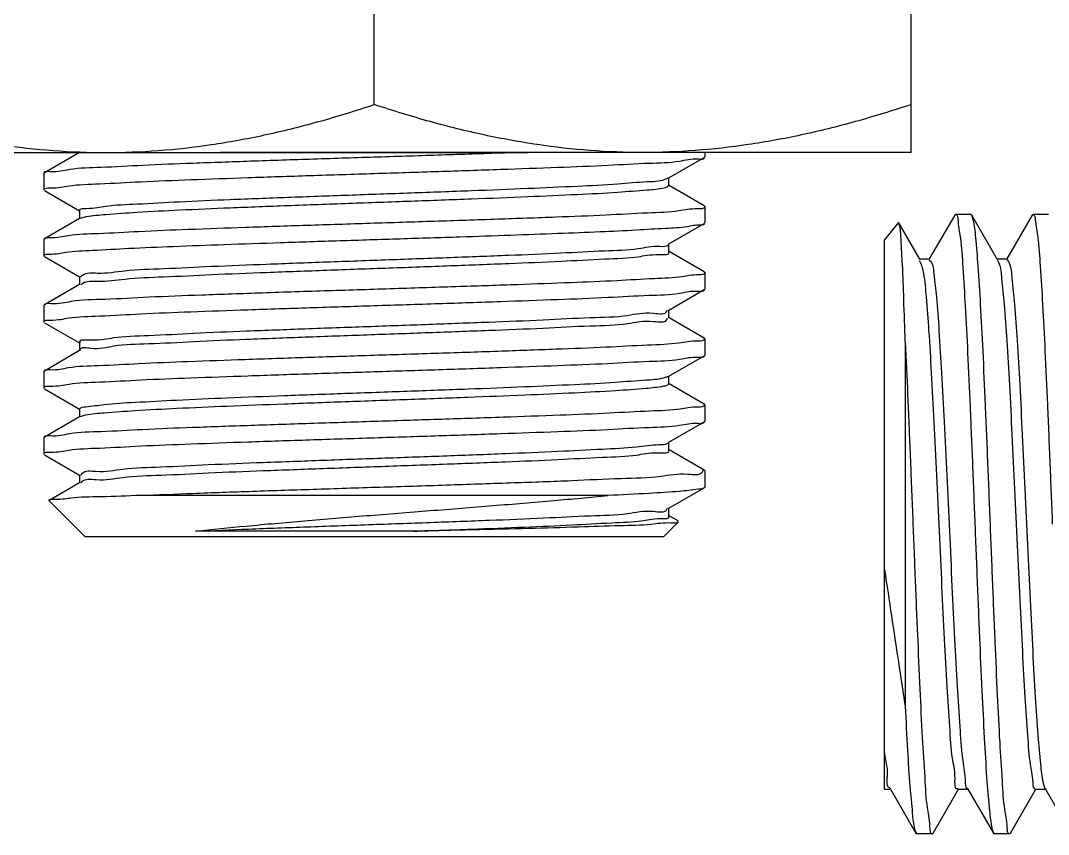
# Model space of a CAD drawing. Extents: x 1060579 to 1383165, y 581819 to 1037910.
# Drawn here: x 1267706 to 1267799, y 855821.5 to 855895.1 of the extents above; entities that cross this region are included whole.
import ezdxf

# ---------------------------------------------------------------- set-up
doc = ezdxf.new("R2010")
doc.units = 0
doc.header["$LTSCALE"] = 1000
doc.header["$MEASUREMENT"] = 0
doc.layers.add('02___PRT_ALL_AXES', color=7, linetype='Continuous')

msp = doc.modelspace()

# ---------------------------------------------------------------- linework, layer by layer
at = {"color": 0, "linetype": 'Continuous'}
for p, q in [((1267711.388289411, 855883.1379257436), (1267708.200424066, 855881.2942810503)), ((1267767.843036762, 855882.6828891775), (1267767.888325158, 855882.7352499841)), ((1267764.655171451, 855880.8392445524), (1267767.843036762, 855882.6828891775)), ((1267708.155135705, 855881.2419202444), (1267708.200424066, 855881.2942810503)), ((1267764.250604049, 855880.7026734669), (1267764.57784863, 855880.8501294656)), ((1267764.604414929, 855880.8098859126), (1267764.655171451, 855880.8392445524)), ((1267764.655171451, 855880.1219229421), (1267764.655171451, 855880.8098859126)), ((1267767.843036762, 855878.3076215808), (1267764.667889208, 855880.143910096)), ((1267708.200424066, 855879.6962296986), (1267711.375571654, 855877.8599412991)), ((1267767.888325158, 855878.2552607651), (1267767.843036762, 855878.3076215808)), ((1267711.388289411, 855877.1646068045), (1267708.200424066, 855875.3209621112)), ((1267711.388289411, 855877.8819283373), (1267711.388289411, 855877.1939653284)), ((1267711.439045897, 855877.1939653284), (1267711.388289411, 855877.1646068045)), ((1267711.441503545, 855877.1893286114), (1267711.557220994, 855877.2349329232)), ((1267790.483306838, 855877.471553159), (1267788.193120668, 855873.5157657312)), ((1267790.483306838, 855877.471553159), (1267790.559992596, 855877.5378085941)), ((1267792.036619801, 855877.4715531741), (1267791.959899125, 855877.537808557)), ((1267794.338045829, 855873.4963583709), (1267792.036619801, 855877.4715531741)), ((1267797.483303973, 855877.471553159), (1267795.193117804, 855873.5157657312)), ((1267797.483303973, 855877.471553159), (1267797.559896834, 855877.537808557)), ((1267764.655171451, 855874.8659256133), (1267767.843036762, 855876.709570229)), ((1267767.843036762, 855876.709570229), (1267767.888325158, 855876.7619310352)), ((1267784.14334168, 855875.2041066242), (1267785.40024825, 855876.775217209)), ((1267785.445919865, 855876.76435035), (1267785.400274035, 855876.7752494193)), ((1267787.338048692, 855873.4963583709), (1267785.445919865, 855876.76435035)), ((1267708.155135705, 855875.2686013053), (1267708.200424066, 855875.3209621112)), ((1267764.604414929, 855874.8365669637), (1267764.655171451, 855874.8659256133)), ((1267764.655171451, 855874.148603993), (1267764.655171451, 855874.8365669637)), ((1267784.14334168, 855825.5790516788), (1267784.14334168, 855875.2030654037)), ((1267708.200424066, 855873.7229107497), (1267711.375571654, 855871.8866223507)), ((1267767.843036762, 855872.3343026321), (1267764.667889208, 855874.1705911472)), ((1267787.382834432, 855873.4190266957), (1267787.338048692, 855873.4963583709)), ((1267788.226631232, 855873.4963583709), (1267787.382834432, 855873.4963583709)), ((1267794.382831568, 855873.4190266957), (1267794.338045829, 855873.4963583709)), ((1267795.226628367, 855873.4963583709), (1267794.382831568, 855873.4963583709)), ((1267787.281774828, 855873.3426880953), (1267787.325297, 855873.2732185954)), ((1267711.388289411, 855871.9086093889), (1267711.388289411, 855871.2206463795)), ((1267767.888325158, 855872.2819418258), (1267767.843036762, 855872.3343026321)), ((1267711.388289411, 855871.1912878556), (1267708.200424066, 855869.3476431626)), ((1267711.439045897, 855871.2206463795), (1267711.388289411, 855871.1912878556)), ((1267764.655171451, 855868.8926066644), (1267767.843036762, 855870.7362512802)), ((1267767.843036762, 855870.7362512802), (1267767.888325158, 855870.7886120959)), ((1267708.155135705, 855869.2952823562), (1267708.200424066, 855869.3476431626)), ((1267764.487726255, 855868.8152899668), (1267764.510043957, 855868.8857408494)), ((1267764.604414929, 855868.8632480246), (1267764.655171451, 855868.8926066644)), ((1267764.655171451, 855868.1752850539), (1267764.655171451, 855868.8632480246)), ((1267767.843036762, 855866.3609836833), (1267764.667889208, 855868.197272208)), ((1267708.200424066, 855867.7495918106), (1267711.375571654, 855865.9133034018)), ((1267767.888325158, 855866.3086228771), (1267767.843036762, 855866.3609836833)), ((1267786.010330149, 855865.9883846128), (1267786.010330149, 855833.0724257173)), ((1267711.388289411, 855865.2179689163), (1267708.200424066, 855863.3743242137)), ((1267711.388289411, 855865.9352904495), (1267711.388289411, 855865.2473274306)), ((1267711.439045897, 855865.2473274306), (1267711.388289411, 855865.2179689163)), ((1267711.440033176, 855865.2478718308), (1267711.433130035, 855865.3092038194)), ((1267764.655171451, 855862.9192877156), (1267767.843036762, 855864.7629323315)), ((1267767.843036762, 855864.7629323315), (1267767.888325158, 855864.8152931472)), ((1267708.155135705, 855863.3219634076), (1267708.200424066, 855863.3743242137)), ((1267764.464027486, 855862.8617426632), (1267764.587187727, 855862.919171345)), ((1267764.604414929, 855862.8899290757), (1267764.655171451, 855862.9192877156)), ((1267764.655171451, 855862.2019661055), (1267764.655171451, 855862.8899290757)), ((1267708.200424066, 855861.7762728715), (1267711.375571654, 855859.9399844625)), ((1267767.843036762, 855860.3876647442), (1267764.667889208, 855862.2239532592)), ((1267711.388289411, 855859.9619715007), (1267711.388289411, 855859.2740084915)), ((1267767.888325158, 855860.335303938), (1267767.843036762, 855860.3876647442)), ((1267711.388289411, 855859.2446499674), (1267708.200424066, 855857.4010052746)), ((1267711.439045897, 855859.2740084915), (1267711.388289411, 855859.2446499674)), ((1267711.448477319, 855859.256750531), (1267711.5680473, 855859.3071825495)), ((1267764.655171451, 855856.9459687672), (1267767.843036762, 855858.7896133922)), ((1267767.843036762, 855858.7896133922), (1267767.888325158, 855858.8419741984)), ((1267708.155135705, 855857.3486444587), (1267708.200424066, 855857.4010052746)), ((1267764.53228658, 855856.819637402), (1267764.622502251, 855856.9271681607)), ((1267764.604414929, 855856.9166101364), (1267764.655171451, 855856.9459687672)), ((1267764.655171451, 855856.2286471664), (1267764.655171451, 855856.9166101364)), ((1267708.200424066, 855855.8029539227), (1267711.375571654, 855853.9666655138)), ((1267767.843036762, 855854.4143457955), (1267764.667889208, 855856.2506343103)), ((1267711.388289411, 855853.9886525613), (1267711.388289411, 855853.3006895524)), ((1267767.888325158, 855854.3619849216), (1267767.843036762, 855854.4143457955)), ((1267711.388289411, 855853.2713310188), (1267708.641044479, 855851.6824707459)), ((1267711.439045897, 855853.3006895524), (1267711.388289411, 855853.2713310188)), ((1267711.526349163, 855853.2552262014), (1267711.594988274, 855853.3605065562)), ((1267759.150205176, 855852.1224227794), (1267716.912466218, 855852.1224227794)), ((1267764.655171451, 855850.9726498281), (1267767.843036762, 855852.8162944433)), ((1267767.888325158, 855852.8686553268), (1267767.843036762, 855852.8162944433)), ((1267708.641044479, 855851.6824707459), (1267708.628772559, 855851.648779881)), ((1267711.888627223, 855848.3888835127), (1267708.628772559, 855851.648779881)), ((1267764.604414929, 855850.9432911878), (1267764.655171451, 855850.9726498281)), ((1267764.655171451, 855850.2553282173), (1267764.655171451, 855850.9432911878)), ((1267765.508133545, 855849.7913042628), (1267764.66788902, 855850.277314357)), ((1267764.154833639, 855848.3888835127), (1267765.521237439, 855849.7553047845)), ((1267764.155000817, 855848.3887163689), (1267711.888460046, 855848.3887163689)), ((1267741.575433487, 855848.8892277116), (1267721.870288873, 855848.8892277116)), ((1267784.14334168, 855825.5792817478), (1267784.637096518, 855825.5792817478)), ((1267784.637096518, 855825.6566134137), (1267784.681882494, 855825.5792817478)), ((1267784.681882494, 855825.5792817478), (1267786.98330827, 855821.6040869625)), ((1267788.536621233, 855821.6040869439), (1267790.826807684, 855825.5598743383)), ((1267790.793296848, 855825.5792817478), (1267791.637093653, 855825.5792817478)), ((1267791.637093653, 855825.6566134137), (1267791.681879629, 855825.5792817478)), ((1267791.681879629, 855825.5792817478), (1267793.983305405, 855821.6040869625)), ((1267795.536618369, 855821.6040869439), (1267797.826804819, 855825.5598743383)), ((1267797.793293984, 855825.5792817478), (1267798.63709079, 855825.5792817478)), ((1267798.63709079, 855825.6566134137), (1267798.681876765, 855825.5792817478)), ((1267798.681876765, 855825.5792817478), (1267800.983302542, 855821.6040869625)), ((1267786.98330827, 855821.6040869625), (1267787.059878495, 855821.5378316008)), ((1267788.459964779, 855821.5378315181), (1267788.536621233, 855821.6040869439)), ((1267793.983305405, 855821.6040869625), (1267794.060017281, 855821.5378315519)), ((1267795.536618369, 855821.6040869439), (1267795.459938174, 855821.5378315244))]:
    msp.add_line(p, q, dxfattribs=at)
msp.add_open_spline([(1267708.169435642, 855881.3092502644), (1267708.253081652, 855881.4824092872), (1267709.271849661, 855881.3321497724), (1267710.760575572, 855881.7656609644), (1267713.681942732, 855881.7904388264), (1267717.335034722, 855882.0302423015), (1267721.852839809, 855882.1894809625), (1267726.991252281, 855882.3797926477), (1267732.574992391, 855882.561526712), (1267738.331838896, 855882.7450896557), (1267744.034952881, 855882.9271176043), (1267748.015985046, 855883.0578436698), (1267750.073571397, 855883.1303114276), (1267750.288437761, 855883.1379257431)], degree=3, knots=[0, 0, 0, 0, 0.0278154194776231, 0.1129510719753126, 0.2509069905670702, 0.4321701517563881, 0.6497110309004207, 0.9021377912266152, 1.176791554475957, 1.457527267070057, 1.735292026790539, 2.002230770337554, 2.033358860340572, 2.033358860340572, 2.033358860340572, 2.033358860340572], dxfattribs=at)
for points, start_tangent, end_tangent in [([(1267708.155375049, 855879.7581838451), (1267708.729013959, 855879.9352567233), (1267710.428594859, 855880.1219229421), (1267713.188564487, 855880.3085891609), (1267716.902858769, 855880.4952553792), (1267721.42873942, 855880.6819215885), (1267726.592279444, 855880.8685878166), (1267732.195046837, 855881.0552540256), (1267738.021730431, 855881.2419202444), (1267743.848413991, 855881.428586463), (1267749.451181419, 855881.6152526818), (1267754.614721407, 855881.8019188908), (1267759.140602096, 855881.9885851094), (1267762.854896375, 855882.1752513279), (1267765.614866006, 855882.3619175465), (1267767.314446902, 855882.5485837653), (1267767.873826755, 855882.6678136378)], (0.0505621286119027, 0.9987209175491588), (0.4397435101850518, 0.8981234020167437)), ([(1267711.388289411, 855877.8819283373), (1267711.984241318, 855878.0834194771), (1267713.745310929, 855878.2849005633), (1267716.592694369, 855878.4863816197), (1267720.398977872, 855878.6878627152), (1267724.99383897, 855878.8893437721), (1267730.17166822, 855879.0908248676), (1267735.700769654, 855879.2923059245), (1267741.333728736, 855879.49378702), (1267746.818483542, 855879.6952680671), (1267751.909603909, 855879.8967491623), (1267756.379273911, 855880.098230219), (1267760.027486071, 855880.2997113145), (1267762.690991376, 855880.5011924098), (1267764.250604049, 855880.7026734669)], (-0.0006023019805749001, 0.9999998186161457), (0.9414012118595783, 0.3372888351388431)), ([(1267711.557220994, 855877.2349329232), (1267711.984241318, 855877.3367546026), (1267713.745310929, 855877.5382356979), (1267716.592694369, 855877.739716755), (1267720.398977872, 855877.9411978503), (1267724.99383897, 855878.1426789069), (1267730.17166822, 855878.3441600022), (1267735.700769654, 855878.5456410495), (1267741.333728736, 855878.7471221448), (1267746.818483542, 855878.9486032017), (1267751.909603909, 855879.1500842972), (1267756.379273911, 855879.351565354), (1267760.027486071, 855879.5530464496), (1267762.690991376, 855879.7545275353), (1267764.250604049, 855879.9560085922), (1267764.627739619, 855880.1449322067)], (0.9529487617594237, 0.3031314194556236), (0.6426435541858143, 0.7661652969584465)), ([(1267708.155135705, 855879.7485905048), (1267708.155375049, 855879.7581838451)], (0, 1), (0.05056338786033852, 0.9987208537965376)), ([(1267708.170056122, 855875.3362577991), (1267708.717898548, 855875.45344513), (1267710.38546055, 855875.6383293937), (1267713.09302114, 855875.8231020281), (1267716.742347065, 855876.0080128417), (1267721.21125711, 855876.1935819443), (1267726.368063005, 855876.3808603925), (1267731.917079559, 855876.5662348447), (1267737.655268285, 855876.7502658893), (1267743.472216791, 855876.9364031318), (1267749.181667283, 855877.1259962681), (1267754.444558612, 855877.3154301515), (1267758.971004451, 855877.5009916434), (1267762.715572184, 855877.6873290702), (1267765.561401625, 855877.8775060696), (1267767.311446764, 855878.0681056804), (1267767.888087793, 855878.2456784542)], (0.4498404885972678, 0.8931089154288918), (0.05019650435190679, 0.9987393608699163)), ([(1267767.888087793, 855878.2456784542), (1267767.888325158, 855878.2552607651)], (0.05019771435116738, 0.9987393000547834), (0, 1)), ([(1267790.5613557, 855877.5342647736), (1267790.570367251, 855877.5365877622), (1267790.787354799, 855876.9566014961), (1267791.003962518, 855875.3434891128), (1267791.222020898, 855872.7375527958), (1267791.439433458, 855869.2572002988), (1267791.657296142, 855865.0188259846), (1267791.876473207, 855860.1597687225), (1267792.093410934, 855854.946157211), (1267792.309962894, 855849.537820061)], (0.9333369820707427, 0.3590015012490592), (0.03975727749912319, -0.9992093668925737)), ([(1267793.709962322, 855849.537820061), (1267793.491393188, 855854.9958906439), (1267793.269307822, 855860.3261592053), (1267793.048155382, 855865.2097157869), (1267792.831496269, 855869.3983093062), (1267792.612800191, 855872.866500224), (1267792.38991933, 855875.4783956171), (1267792.167313083, 855877.0542533267), (1267792.021389794, 855877.4629961709)], (-0.0397572774434431, 0.999209366894789), (-0.489831732553791, 0.871816995580696)), ([(1267797.558492044, 855877.5341561418), (1267797.76731079, 855877.0542533267), (1267797.989917038, 855875.4783956171), (1267798.212797899, 855872.866500224), (1267798.431493978, 855869.3983093062), (1267798.64815309, 855865.2097157869), (1267798.869305531, 855860.3261592053), (1267799.091390897, 855854.9958906439), (1267799.30996003, 855849.537820061)], (0.9333444131215324, -0.358982181305455), (0.03975727749683532, -0.9992093668926647)), ([(1267745.752028533, 855875.5174979705), (1267750.348094074, 855875.6730521144), (1267754.614885785, 855875.8286062195), (1267758.438424903, 855875.9841603637), (1267761.71657334, 855876.1397145172), (1267764.361761986, 855876.2952686322), (1267766.303330025, 855876.4508227762), (1267767.489412319, 855876.6063768817), (1267767.864746674, 855876.691916314)], (0.9994574606936585, 0.0329360632708905), (0.630907530791665, 0.7758580331416081)), ([(1267786.010330149, 855865.9883846128), (1267785.887266497, 855869.8626380765), (1267785.76363677, 855872.9765482382), (1267785.640149992, 855875.2042131764), (1267785.516723443, 855876.4784118123), (1267785.411259235, 855876.7418632268)], (-0.02915871455896071, 0.9995747942826836), (-0.5442686960537916, 0.8389109526617862)), ([(1267708.155419399, 855873.78507639), (1267708.655259376, 855873.9494942022), (1267710.138881088, 855874.1237168387), (1267712.556313503, 855874.2979394658), (1267715.826595642, 855874.4721621121), (1267719.840204089, 855874.6463847873), (1267724.462721055, 855874.820607414), (1267729.539336112, 855874.994830051), (1267734.900030867, 855875.1690526875), (1267740.365272895, 855875.3432753242), (1267745.752028533, 855875.5174979705)], (0.05871979628414212, 0.9982745040941139), (0.9994574606846885, 0.0329360635430881)), ([(1267744.915199212, 855873.6508357935), (1267750.172401181, 855873.8523168887), (1267754.885888622, 855874.0537979358), (1267758.844743795, 855874.2552790311), (1267761.871817101, 855874.4567600978), (1267763.831653899, 855874.6582411835), (1267764.632384509, 855874.813797201)], (0.9993178857940188, 0.03692916370800299), (0.6313357446276342, 0.77550962441189)), ([(1267708.155135705, 855873.7752715657), (1267708.155419399, 855873.78507639)], (0, 1), (0.05871974897708318, 0.9982745068767751)), ([(1267711.473993321, 855871.8602021793), (1267711.638354008, 855872.0389871942), (1267712.994557471, 855872.2404682895), (1267715.470669311, 855872.4419493466), (1267718.955889199, 855872.6434304321), (1267723.294261617, 855872.8449114889), (1267728.291654338, 855873.0463925845), (1267733.724445561, 855873.2478736509), (1267739.349530391, 855873.4493547366), (1267744.915199212, 855873.6508357935)], (0.4917944897825604, 0.870711306817312), (0.9993178858108104, 0.03692916325361761)), ([(1267744.915199212, 855872.9041709187), (1267750.172401181, 855873.1056520143), (1267754.885888622, 855873.3071330711), (1267758.844743795, 855873.5086141666), (1267761.871817101, 855873.710095223), (1267763.831653899, 855873.9115763186), (1267764.636556088, 855874.1130573754), (1267764.627762244, 855874.1256141507)], (0.9993178858515603, 0.036929162150909), (-0.6426368825902945, 0.7661708929048585)), ([(1267795.205571583, 855873.4654882336), (1267795.417804759, 855873.1444764978), (1267795.65309878, 855871.7623053403), (1267795.888392805, 855869.3924852717), (1267796.123686825, 855866.1403303205), (1267796.358980846, 855862.1503652015), (1267796.594274867, 855857.599902672), (1267796.829568889, 855852.691163806), (1267797.064862909, 855847.6422913661), (1267797.30015693, 855842.6776556058), (1267797.535450954, 855838.0178833287), (1267797.770744975, 855833.8700533037), (1267798.006038996, 855830.4184937458), (1267798.241333018, 855827.8165908479), (1267798.476627038, 855826.179972324), (1267798.565712547, 855825.8161498741)], (0.8261156581492662, -0.5635005939310135), (0.2913563111870042, -0.9566146036578689)), ([(1267711.509231015, 855871.1647257772), (1267711.638354008, 855871.2923223292), (1267712.994557471, 855871.4938034248), (1267715.470669311, 855871.6952844718), (1267718.955889199, 855871.8967655674), (1267723.294261617, 855872.0982466238), (1267728.291654338, 855872.2997277193), (1267733.724445561, 855872.5012087761), (1267739.349530391, 855872.7026898717), (1267744.915199212, 855872.9041709187)], (0.623148135727602, 0.7821038300246421), (0.999317885838054, 0.03692916251639329)), ([(1267787.325297, 855873.2732185954), (1267787.660945188, 855872.2036177842), (1267787.896239212, 855870.0724856537), (1267788.131533233, 855867.0287996503), (1267788.366827254, 855863.2078201915), (1267788.602121275, 855858.7793503599), (1267788.837415296, 855853.940189922), (1267789.072709317, 855848.9053895953), (1267789.308003338, 855843.8986942759), (1267789.543297358, 855839.1425998732), (1267789.778591383, 855834.8484656827), (1267790.013885404, 855831.2071216353), (1267790.249179425, 855828.3803878753), (1267790.484473446, 855826.4938835395), (1267790.719767467, 855825.6314442623), (1267790.756750252, 855825.647095708)], (0.4756874576294765, -0.879614371559495), (0.8803009662582584, 0.474415649831218)), ([(1267788.166662367, 855873.3892903647), (1267788.59427814, 855872.2036177842), (1267788.829572164, 855870.0724856537), (1267789.064866184, 855867.0287996503), (1267789.300160205, 855863.2078201915), (1267789.535454226, 855858.7793503599), (1267789.770748247, 855853.940189922), (1267790.006042269, 855848.9053895953), (1267790.241336289, 855843.8986942759), (1267790.47663031, 855839.1425998732), (1267790.711924334, 855834.8484656827), (1267790.947218355, 855831.2071216353), (1267791.182512376, 855828.3803878753), (1267791.417806397, 855826.4938835395), (1267791.500083494, 855825.755733165)], (0.8724685533651839, -0.488670260389215), (0.3278155774908353, -0.9447417356898923)), ([(1267794.344157686, 855873.3902757077), (1267794.484471808, 855873.1444764978)], (0.5966157057048521, -0.8025270710115028), (0.4270020690433147, -0.9042506472393197)), ([(1267794.484471808, 855873.1444764978), (1267794.719765829, 855871.7623053403), (1267794.955059853, 855869.3924852717), (1267795.190353874, 855866.1403303205), (1267795.425647894, 855862.1503652015), (1267795.660941916, 855857.599902672), (1267795.896235937, 855852.691163806), (1267796.131529958, 855847.6422913661), (1267796.366823979, 855842.6776556058), (1267796.602118003, 855838.0178833287), (1267796.837412023, 855833.8700533037), (1267797.072706044, 855830.4184937458), (1267797.308000066, 855827.8165908479), (1267797.543294087, 855826.179972324), (1267797.778588107, 855825.5813689749), (1267797.790769775, 855825.585018429)], (0.4270020714830733, -0.9042506460872253), (0.9153108403912409, 0.4027481414758861)), ([(1267745.752028533, 855871.0375087513), (1267750.98981262, 855871.215611699), (1267755.806867555, 855871.3950247727), (1267759.95289399, 855871.5725844409), (1267763.336333264, 855871.7501574366), (1267765.836980025, 855871.9275407856), (1267767.370965515, 855872.1047338785), (1267767.888052661, 855872.2721828776)], (0.9994574606707213, 0.0329360639669324), (0.05664395664539631, 0.9983944421798203)), ([(1267767.888052661, 855872.2721828776), (1267767.888325158, 855872.2819418258)], (0.0566442553028258, 0.9983944252354319), (0, 1)), ([(1267708.155375049, 855867.8115459569), (1267708.729013959, 855867.9886188353), (1267710.428594859, 855868.1752850539), (1267713.188564487, 855868.3619512727), (1267716.902858769, 855868.5486174817), (1267721.42873942, 855868.7352837003), (1267726.592279444, 855868.9219499191), (1267732.195046837, 855869.1086161379), (1267738.021730431, 855869.2952823562), (1267743.848413991, 855869.4819485657), (1267749.451181419, 855869.6686147838), (1267754.614721407, 855869.8552810026), (1267759.140602096, 855870.0419472214), (1267762.854896375, 855870.22861344), (1267765.614866006, 855870.415279659), (1267767.314446902, 855870.6019458678), (1267767.873826755, 855870.7211757496)], (0.0505621286119027, 0.9987209175491588), (0.4397435101850518, 0.8981234020167437)), ([(1267708.16812338, 855869.3618475967), (1267708.77253045, 855869.4889202914), (1267710.644043701, 855869.6861462146), (1267713.677575657, 855869.8827101884), (1267717.643358426, 855870.074722968), (1267722.414085418, 855870.2658573787), (1267727.918108955, 855870.4605303477), (1267733.848187754, 855870.6553278961), (1267739.847021398, 855870.8467491344), (1267745.752028533, 855871.0375087513)], (0.4025524950457782, 0.9153969022956211), (0.9994574606756446, 0.0329360638175302)), ([(1267711.449815267, 855865.9791289349), (1267711.440023134, 855865.9945549208), (1267712.383775566, 855866.1960359777), (1267714.47476741, 855866.3975170632), (1267717.619431659, 855866.5989981203), (1267721.677051779, 855866.8004792156), (1267726.466058659, 855867.0019603111), (1267731.772155228, 855867.2034413677), (1267737.357905904, 855867.404922463), (1267742.973361182, 855867.6064035201), (1267748.36724243, 855867.8078846056), (1267753.298185785, 855868.0093656625), (1267757.545542967, 855868.210846758), (1267760.919254467, 855868.4123278146), (1267763.268354505, 855868.6138089099), (1267764.487726255, 855868.8152899668)], (-0.5802863704978972, 0.8144125049472026), (0.3750237424578819, 0.9270152062360598)), ([(1267711.433130035, 855865.3092038194), (1267712.383775566, 855865.4493711027), (1267714.47476741, 855865.6508521982), (1267717.619431659, 855865.8523332551), (1267721.677051779, 855866.0538143506), (1267726.466058659, 855866.2552954461), (1267731.772155228, 855866.456776503), (1267737.357905904, 855866.6582575885), (1267742.973361182, 855866.8597386456), (1267748.36724243, 855867.0612197409), (1267753.298185785, 855867.2627007975), (1267757.545542967, 855867.464181893), (1267760.919254467, 855867.6656629499), (1267763.268354505, 855867.8671440354), (1267764.487726255, 855868.0686250925), (1267764.519884849, 855868.1926706177)], (0.3949863934027273, 0.9186869700973809), (0.1274611589291374, 0.991843562747897)), ([(1267708.155135705, 855867.8019526168), (1267708.155375049, 855867.8115459569)], (0, 1), (0.05056338786033852, 0.9987208537965376)), ([(1267708.170057917, 855863.3896208382), (1267708.717838703, 855863.5067973812), (1267710.386284313, 855863.6917606483), (1267713.090129865, 855863.876297035), (1267716.735704175, 855864.0610735621), (1267721.202735537, 855864.246615815), (1267726.361230796, 855864.4339862955), (1267731.915603213, 855864.6195489368), (1267737.64919633, 855864.8034346839), (1267743.4651934, 855864.9895378817), (1267749.177526618, 855865.1792162894), (1267754.446184585, 855865.3688542396), (1267758.977898518, 855865.5546617149), (1267762.719931959, 855865.7409379573), (1267765.563417434, 855865.9310340122), (1267767.311951846, 855866.1215499928), (1267767.888087532, 855866.2990390209)], (0.4498830068130515, 0.8930874986141324), (0.0502458052360221, 0.9987368817942911)), ([(1267767.888087532, 855866.2990390209), (1267767.888325158, 855866.3086228771)], (0.0502454600087604, 0.9987368991623912), (0, 1)), ([(1267786.010330149, 855865.9883846128), (1267786.231242516, 855861.2025781842), (1267786.452187781, 855855.9588195803), (1267786.673127547, 855850.4634822311), (1267786.89417421, 855844.9292088186), (1267787.115238643, 855839.5753506068), (1267787.336299894, 855834.6125300566), (1267787.557345414, 855830.235711229), (1267787.778398158, 855826.6161562803), (1267787.999466776, 855823.8958903425), (1267788.220534832, 855822.1819644137), (1267788.441586436, 855821.5416411241), (1267788.454664058, 855821.5470221317)], (0.0491105602313438, -0.9987933484328797), (0.8662490176650426, 0.4996124892297519)), ([(1267708.155375049, 855861.8382270085), (1267708.729013959, 855862.0152998867), (1267710.428594859, 855862.2019661055), (1267713.188564487, 855862.3886323238), (1267716.902858769, 855862.5752985426), (1267721.42873942, 855862.7619647612), (1267726.592279444, 855862.9486309702), (1267732.195046837, 855863.135297189), (1267738.021730431, 855863.3219634076), (1267743.848413991, 855863.5086296264), (1267749.451181419, 855863.6952958447), (1267754.614721407, 855863.8819620635), (1267759.140602096, 855864.0686282725), (1267762.854896375, 855864.2552944911), (1267765.614866006, 855864.4419607099), (1267767.314446902, 855864.6286269287), (1267767.873826755, 855864.7478568009)], (0.0505621286119027, 0.9987209175491588), (0.4397435101850518, 0.8981234020167437)), ([(1267711.393817494, 855859.9589330605), (1267711.916381132, 855860.1516036945), (1267713.610558565, 855860.35308479), (1267716.39707971, 855860.5545658467), (1267720.151254182, 855860.7560469327), (1267724.705091345, 855860.957527989), (1267729.854817437, 855861.1590090846), (1267735.369994059, 855861.3604901801), (1267741.003829796, 855861.561971237), (1267746.504223424, 855861.7634523325), (1267751.625045073, 855861.9649333889), (1267756.13714968, 855862.1664144751), (1267759.838630969, 855862.3678955412), (1267762.56385623, 855862.5693766368), (1267764.190877839, 855862.7708576838), (1267764.464027486, 855862.8617426632)], (0.4816754972992782, 0.8763496535638576), (0.9302037999809425, 0.3670434449775868)), ([(1267708.155135705, 855861.8286336679), (1267708.155375049, 855861.8382270085)], (0, 1), (0.05056338786033852, 0.9987208537965376)), ([(1267711.5680473, 855859.3071825495), (1267711.916381132, 855859.4049388296), (1267713.610558565, 855859.6064199251), (1267716.39707971, 855859.8079009722), (1267720.151254182, 855860.0093820675), (1267724.705091345, 855860.2108631246), (1267729.854817437, 855860.4123442199), (1267735.369994059, 855860.6138253151), (1267741.003829796, 855860.815306372), (1267746.504223424, 855861.0167874577), (1267751.625045073, 855861.2182685144), (1267756.13714968, 855861.4197496097), (1267759.838630969, 855861.6212306668), (1267762.56385623, 855861.822711762), (1267764.190877839, 855862.0241928187), (1267764.639774812, 855862.2139202515)], (0.9438103747295812, 0.3304874832014181), (0.6132695086395299, 0.7898737302715098)), ([(1267708.16946708, 855857.415991622), (1267708.732845582, 855857.5359348152), (1267710.48569083, 855857.7266977546), (1267713.3366521, 855857.917071877), (1267717.087086079, 855858.1035667022), (1267721.602562516, 855858.2886145553), (1267726.850212696, 855858.4775114655), (1267732.55234733, 855858.6668902878), (1267738.371588617, 855858.8531107835), (1267744.12032421, 855859.0374734204), (1267749.659126763, 855859.2224823802), (1267754.811108342, 855859.4095111461), (1267759.284337995, 855859.5951316494), (1267762.94242928, 855859.7803403875), (1267765.659732983, 855859.9657213301), (1267767.325537527, 855860.1504559987), (1267767.88807973, 855860.3256767364)], (0.4357295650819362, 0.9000776333814251), (0.05167568765221061, 0.9986639190967456)), ([(1267767.88807973, 855860.3256767364), (1267767.888325158, 855860.335303938)], (0.05167644100269799, 0.9986638801144732), (0, 1)), ([(1267708.155375049, 855855.8649080596), (1267708.729013959, 855856.0419809476), (1267710.428594859, 855856.2286471664), (1267713.188564487, 855856.4153133752), (1267716.902858769, 855856.601979594), (1267721.42873942, 855856.7886458123), (1267726.592279444, 855856.9753120309), (1267732.195046837, 855857.1619782499), (1267738.021730431, 855857.3486444587), (1267743.848413991, 855857.5353106873), (1267749.451181419, 855857.7219768963), (1267754.614721407, 855857.9086431148), (1267759.140602096, 855858.0953093334), (1267762.854896375, 855858.281975552), (1267765.614866006, 855858.4686417608), (1267767.314446902, 855858.6553079798), (1267767.873826755, 855858.7745378618)], (0.0505621286119027, 0.9987209175491588), (0.4397435101850518, 0.8981234020167437)), ([(1267711.501755478, 855853.9469217905), (1267711.594988274, 855854.1071714209), (1267712.882876082, 855854.3086525165), (1267715.295669731, 855854.5101335635), (1267718.725402303, 855854.711614659), (1267723.018601086, 855854.9130957159), (1267727.983155374, 855855.1145768114), (1267733.396912803, 855855.3160578678), (1267739.017620162, 855855.5175389634), (1267744.593763723, 855855.7190200202), (1267749.875823954, 855855.920501106), (1267754.62744077, 855856.1219822012), (1267758.635990296, 855856.3234632583), (1267761.722099183, 855856.5249443536), (1267763.747671088, 855856.7264254107), (1267764.53228658, 855856.819637402)], (0.3451772714694318, 0.9385375065818724), (0.9490202438609171, 0.3152151277178263)), ([(1267708.155135705, 855855.8553147288), (1267708.155375049, 855855.8649080596)], (0, 1), (0.05056338786033852, 0.9987208537965376)), ([(1267711.594988274, 855853.3605065562), (1267712.882876082, 855853.5619876417), (1267715.295669731, 855853.7634686988), (1267718.725402303, 855853.9649497941), (1267723.018601086, 855854.1664308507), (1267727.983155374, 855854.3679119463), (1267733.396912803, 855854.5693930031), (1267739.017620162, 855854.7708740886), (1267744.593763723, 855854.9723551457), (1267749.875823954, 855855.173836241), (1267754.62744077, 855855.3753173365), (1267758.635990296, 855855.5767983929), (1267761.722099183, 855855.7782794884), (1267763.747671088, 855855.9797605355), (1267764.622066422, 855856.181241631), (1267764.612777649, 855856.1944016055)], (0.6216337492941458, 0.7833080375806846), (-0.6283861841617094, 0.7779015384704456)), ([(1267716.912466218, 855852.1224227794), (1267721.620436139, 855852.315976534), (1267727.005972587, 855852.5095325969), (1267732.846620534, 855852.7030907562), (1267738.901110462, 855852.8966508172), (1267744.919326105, 855853.0902126753), (1267750.652638663, 855853.2837760593), (1267755.864180503, 855853.477340824), (1267760.338633342, 855853.6709067482), (1267763.891126578, 855853.864473715), (1267766.374877766, 855854.0580415032), (1267767.687259322, 855854.2516098898), (1267767.763183939, 855854.4019998475)], (0.9989892434823596, 0.04494987660208748), (0.3045667652042271, 0.9524909897385031)), ([(1267716.912466218, 855852.1224227794), (1267713.295534125, 855852.0041201557), (1267710.64912203, 855851.8855541837), (1267709.078688467, 855851.7672625999), (1267708.615313255, 855851.6645256188)], (-0.9995764855305391, -0.0291006799648406), (0.5720337298789442, -0.8202300969123135)), ([(1267721.870288873, 855848.8892277116), (1267726.433340813, 855849.3611508142), (1267731.699628797, 855849.8345506373), (1267737.332632866, 855850.2995265941), (1267743.055787942, 855850.7542227199), (1267748.759930693, 855851.2094293851), (1267754.239637522, 855851.6684672295), (1267759.150205176, 855852.1224227794)], (0.993617554566575, 0.1128013974077431), (0.9951268226412241, 0.09860328016847)), ([(1267767.840551262, 855852.821003403), (1267767.317194816, 855852.6824379314), (1267765.620193532, 855852.4957661885), (1267762.862536512, 855852.3090944837), (1267759.150205176, 855852.1224227794)], (-0.8843677732934768, -0.4667907899262128), (-0.9989874058572661, -0.04499069835610599)), ([(1267721.870288873, 855848.8892277116), (1267726.657314478, 855849.0895662978), (1267731.947142154, 855849.2899049125), (1267737.505731136, 855849.4902435374), (1267743.087149732, 855849.6905821622), (1267748.444456237, 855849.8909207773), (1267753.340624425, 855850.0912594018), (1267757.559030422, 855850.2915980171), (1267760.913037027, 855850.4919366422), (1267763.254251088, 855850.6922752666), (1267764.479088986, 855850.8926138817), (1267764.511765544, 855850.9727166523)], (0.9989938762979078, 0.04484679608712942), (0.3027001464737542, 0.9530858415299054)), ([(1267741.575433487, 855848.8892277116), (1267746.761553032, 855849.0798563643), (1267751.597443859, 855849.2704850554), (1267755.889318433, 855849.461113747), (1267759.465189597, 855849.6517424386), (1267762.181762242, 855849.8423711006), (1267763.93017592, 855850.0329997921), (1267764.640366841, 855850.2236284837), (1267764.631887905, 855850.2366165332)], (0.9993520127110095, 0.0359938146138249), (-0.6264258236409405, 0.7794810372778606)), ([(1267765.521237439, 855849.7553047845), (1267764.830495941, 855849.6323406226), (1267763.038086495, 855849.5093894028), (1267760.212186429, 855849.3858457915), (1267756.496331023, 855849.2626083428), (1267751.993237916, 855849.1379710827), (1267746.918010086, 855849.0128477477), (1267741.575433487, 855848.8892277116)], (-0.7071022535827829, -0.7071113087613221), (-0.9997409846734453, -0.0227588128901747)), ([(1267792.309962894, 855849.537820061), (1267792.528389877, 855844.0832536588), (1267792.750207023, 855838.7589991451), (1267792.970998609, 855833.8819905098), (1267793.18732196, 855829.6969521535), (1267793.405952748, 855826.2254461825), (1267793.628797709, 855823.6086896586), (1267793.851430132, 855822.0268993904), (1267793.997516959, 855821.6120275774)], (0.03975727748666959, -0.9992093668930692), (0.4877683167705726, -0.8729731205225064)), ([(1267795.458893013, 855821.5407813801), (1267795.450594311, 855821.5388212493), (1267795.233444365, 855822.1145949899), (1267795.016651349, 855823.7254393958), (1267794.798719638, 855826.3266205462), (1267794.581281248, 855829.8043581892), (1267794.3632546, 855834.0437168849), (1267794.143749632, 855838.9089507263), (1267793.926558128, 855844.1284017079), (1267793.709962322, 855849.537820061)], (-0.942584863550297, -0.3339667273934158), (-0.03975727745259671, 0.9992093668944249)), ([(1267784.14334168, 855845.3921842866), (1267784.770910273, 855841.2421211707), (1267785.393537264, 855837.095663069), (1267786.010330149, 855833.0724257173)], (0.1513813742595116, -0.9884754319290399), (0.154546911158738, -0.9879854514370611)), ([(1267786.010330149, 855833.0724257173), (1267786.222881798, 855829.0766013341), (1267786.437453564, 855825.7963396951), (1267786.653303653, 855823.3825509511), (1267786.867010479, 855821.9567370438), (1267787.006172229, 855821.6177803043)], (0.04913386855057842, -0.9987922020927349), (0.5138049256313395, -0.8579070453125873)), ([(1267784.14334168, 855828.7886644597), (1267784.376670707, 855826.7516442288), (1267784.609999734, 855825.7104534111), (1267784.62762641, 855825.710278555)], (0.09260742055683337, -0.9957026994328226), (0.9847842249998913, 0.1737815588356933)), ([(1267791.500083494, 855825.755733165), (1267791.642663539, 855825.6288732486)], (0.327815579371854, -0.9447417350371984), (0.9804318730187755, 0.1968586862927205)), ([(1267798.565712547, 855825.8161498741), (1267798.629136168, 855825.652325297)], (0.2913563053205239, -0.956614605444624), (0.4745166641851906, -0.8802465196810262))]:
    msp.add_spline(points, degree=3, dxfattribs=dict(at, start_tangent=start_tangent, end_tangent=end_tangent))
at = {"layer": '02___PRT_ALL_AXES', "color": 0, "linetype": 'Continuous'}
for p, q in [((1267786.554946863, 855883.1379257436), (1267786.554946863, 855927.9378178448)), ((1267738.021730434, 855887.4727378101), (1267738.021730434, 855923.603005778)), ((1267738.021730431, 855887.4727378003), (1267738.021730431, 855893.6199042543)), ((1267689.488513999, 855883.1379257436), (1267751.926382401, 855883.1379257436)), ((1267786.554946863, 855883.1379257436), (1267724.117078462, 855883.1379257436)), ((1267767.888325158, 855883.1379257436), (1267767.888325158, 855882.7352499841)), ((1267708.155135705, 855881.2419202444), (1267708.155135705, 855879.7485905048)), ((1267767.888325158, 855878.2552607651), (1267767.888325158, 855876.7619310352)), ((1267791.959963037, 855877.5378086031), (1267790.55996361, 855877.5378086031)), ((1267798.959960173, 855877.5378086031), (1267797.559960746, 855877.5378086031)), ((1267708.155135705, 855875.2686013053), (1267708.155135705, 855873.7752715657)), ((1267767.888325158, 855872.2819418258), (1267767.888325158, 855870.7886120959)), ((1267708.155135705, 855869.2952823562), (1267708.155135705, 855867.8019526168)), ((1267767.888325158, 855866.3086228771), (1267767.888325158, 855864.8152931472)), ((1267708.155135705, 855863.3219634076), (1267708.155135705, 855861.8286336679)), ((1267767.888325158, 855860.335303938), (1267767.888325158, 855858.8419741984)), ((1267708.155135705, 855857.3486444587), (1267708.155135705, 855855.8553147288)), ((1267767.888325158, 855854.3619849891), (1267767.888325158, 855852.8686552495)), ((1267788.45996447, 855821.5378315181), (1267787.059965043, 855821.5378315181)), ((1267795.459961606, 855821.5378315181), (1267794.059962178, 855821.5378315181))]:
    msp.add_line(p, q, dxfattribs=at)
for points, start_tangent, end_tangent in [([(1267689.488513999, 855887.4727378003), (1267694.549299837, 855885.9246794756), (1267699.431225166, 855884.7204045379), (1267704.226199951, 855883.8490094144), (1267708.992734201, 855883.3172220406), (1267713.755122215, 855883.1379257436)], (0.9486832978997084, -0.3162277664692542), (0.9999999999995686, -9.289611159000002e-07)), ([(1267713.755122215, 855883.1379257436), (1267718.518292215, 855883.3172807621), (1267723.285276363, 855883.8491910067), (1267728.080029428, 855884.7206217784), (1267732.960754008, 855885.9246266456), (1267738.021730431, 855887.4727378003)], (1, 0), (0.9486832982013192, 0.3162277655644218)), ([(1267762.288338647, 855883.1379257436), (1267757.525168647, 855883.3172807621), (1267752.758184499, 855883.8491910067), (1267747.963431433, 855884.7206217784), (1267743.082706854, 855885.9246266456), (1267738.021730431, 855887.4727378003)], (-1, 0), (-0.9486832982013192, 0.3162277655644218)), ([(1267786.554946863, 855887.4727378003), (1267781.494161025, 855885.9246794756), (1267776.612235696, 855884.7204045379), (1267771.817260911, 855883.8490094144), (1267767.050726661, 855883.3172220406), (1267762.288338647, 855883.1379257436)], (-0.9486832978997084, -0.3162277664692542), (-0.9999999999995686, -9.289611159000002e-07))]:
    msp.add_spline(points, degree=3, dxfattribs=dict(at, start_tangent=start_tangent, end_tangent=end_tangent))

doc.saveas('drawing.dxf')
